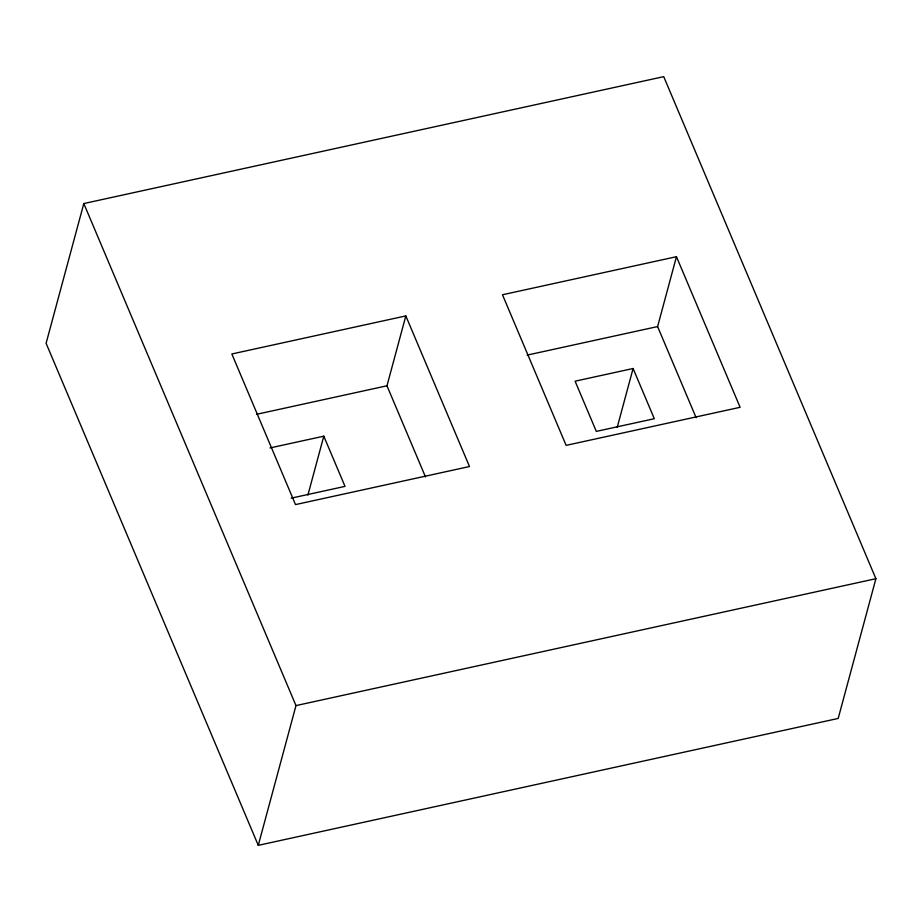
<?xml version="1.0" encoding="UTF-8"?>
<svg xmlns="http://www.w3.org/2000/svg" width="922" height="922" viewBox="0 0 922 922"><rect width="100%" height="100%" fill="white"/><g stroke="black" fill="none" stroke-linecap="round" stroke-linejoin="round"><path stroke-width="1.38" d="M83.81 203.555L46.1 343.295L258.275 845.347L838.19 718.445L875.9 578.705L663.725 76.653L83.81 203.555L295.985 705.595L258.275 845.347M307.902 495.091L323.795 436.175L269.95 447.954M425.503 476.951L386.975 385.788L405.83 315.912L231.848 353.979L295.501 504.599L469.482 466.532L405.83 315.912M617.198 427.405L633.091 368.5L575.098 381.189L596.315 431.392L654.309 418.703L633.091 368.5M696.133 417.724L657.605 326.572L676.46 256.696L502.478 294.763L566.131 445.372L740.112 407.305L676.46 256.696M256.489 414.335L386.975 385.788M527.119 355.12L657.605 326.572M291.168 498.157L345.012 486.378L323.795 436.175M295.985 705.595L875.9 578.705"/></g></svg>
